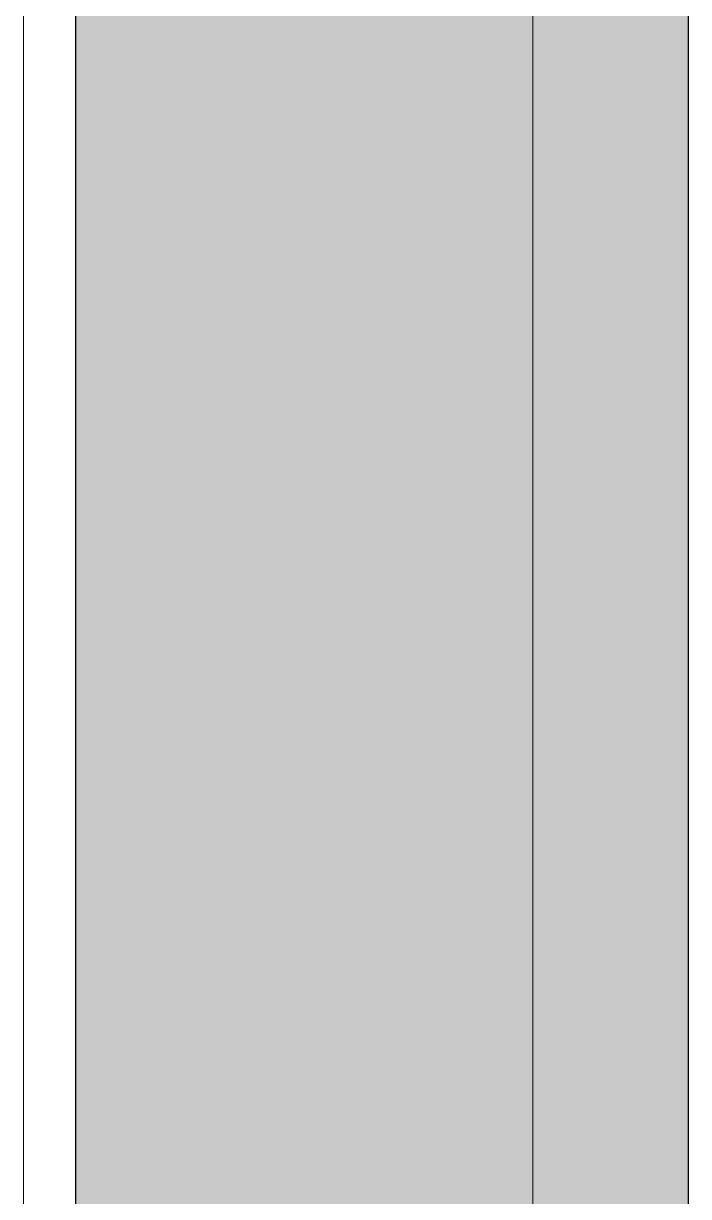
# Model space of a CAD drawing. Header units: millimetres. Extents: x 155927 to 326028, y -36033 to 97293.
# Drawn here: x 156427 to 156863, y 30375 to 31145 of the extents above; entities that cross this region are included whole.
import ezdxf

# ---------------------------------------------------------------- set-up
doc = ezdxf.new("R2010")
doc.units = ezdxf.units.MM
doc.header["$MEASUREMENT"] = 0
for name, color, linetype, lineweight in [('A-GLAZ-CURT', 7, 'CONTINUOUS', 9), ('A-WALL', 7, 'CONTINUOUS', 9), ('A-WALL-PATT', 7, 'CONTINUOUS', 9), ('I-WALL', 7, 'CONTINUOUS', 9)]:
    doc.layers.add(name, color=color, linetype=linetype, lineweight=lineweight)

msp = doc.modelspace()

# ---------------------------------------------------------------- hatches: boundary and pattern name
at = {"layer": 'A-WALL-PATT'}
h = msp.add_hatch(color=256, dxfattribs=at)
h.paths.add_polyline_path([(156760.83, 9267.61), (156760.83, 13645.61), (156460.83, 13645.61), (156460.83, 9267.61)], flags=0)
h.paths.add_polyline_path([(156760.83, 14969.61), (156760.83, 16290.61), (156460.83, 16290.61), (156460.83, 14969.61), (156756.36, 14969.61)], flags=0)
h.paths.add_polyline_path([(156760.83, 25449.61), (156760.83, 26790.61), (156460.83, 26790.61), (156460.83, 25449.61)], flags=0)
h.paths.add_polyline_path([(156760.83, 28449.61), (156760.83, 34497.61), (156460.83, 34497.61), (156460.83, 28449.61)], flags=0)
h = msp.add_hatch(color=256, dxfattribs=at)
h.paths.add_polyline_path([(156862.83, 26532.61), (156862.83, 26790.61), (156760.83, 26790.61), (156760.83, 26532.61)], flags=0)
h.paths.add_polyline_path([(156862.83, 28449.61), (156862.83, 34347.61), (156760.83, 34347.61), (156760.83, 28449.61)], flags=0)

# ---------------------------------------------------------------- linework, layer by layer
at = {"layer": 'A-GLAZ-CURT', "lineweight": 20}
for p, q in [((156426.83, 33049.61), (156426.83, 30065.61)), ((156460.83, 30065.61), (156460.83, 33049.61))]:
    msp.add_line(p, q, dxfattribs=at)
at = {"layer": 'A-WALL', "lineweight": 30}
msp.add_line((156460.83, 34497.61), (156460.83, 28449.61), dxfattribs=at)
at = {"layer": 'A-WALL'}
msp.add_line((156760.83, 28449.61), (156760.83, 34347.61), dxfattribs=at)
at = {"layer": 'I-WALL'}
msp.add_line((156760.83, 34347.61), (156760.83, 28449.61), dxfattribs=at)
at = {"layer": 'I-WALL', "lineweight": 30}
msp.add_line((156862.83, 28449.61), (156862.83, 34347.61), dxfattribs=at)

doc.saveas('drawing.dxf')
